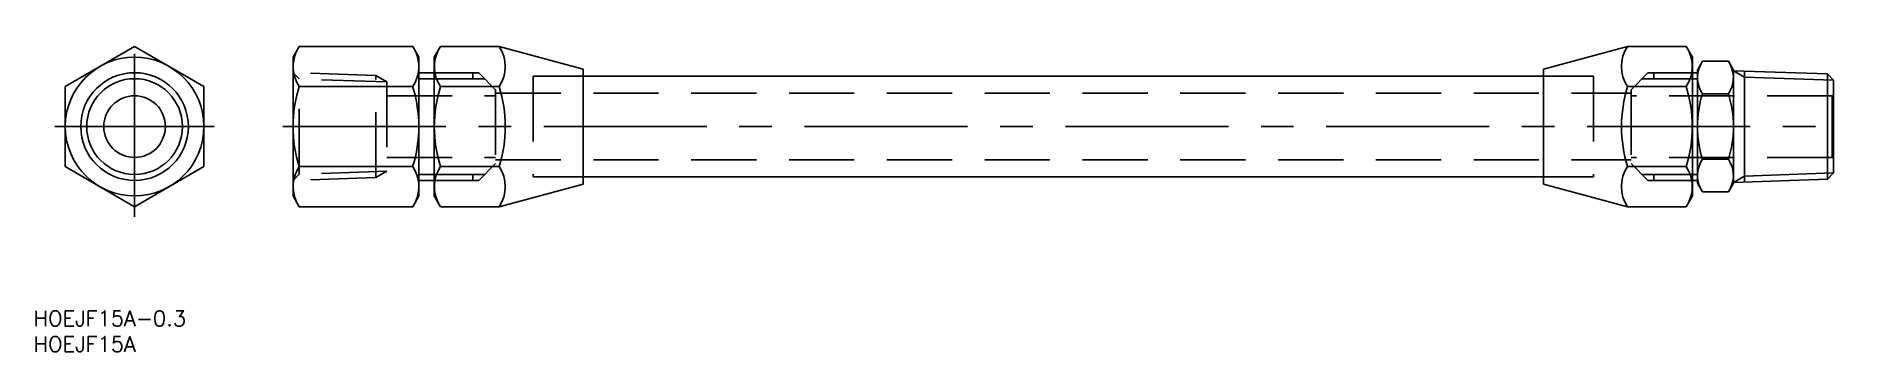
# Model space of a CAD drawing. Extents: x -19 to 333, y -44 to 18.
import ezdxf

# ---------------------------------------------------------------- set-up
doc = ezdxf.new("R2010")
doc.units = 0
doc.linetypes.add('CENTER', pattern=[50.8, 31.75, -6.35, 6.35, -6.35])
doc.linetypes.add('DASHED', pattern=[19.05, 12.7, -6.35])
doc.layers.get('0').update_dxf_attribs({"linetype": 'CONTINUOUS'})
doc.layers.add('CENTER', color=1, linetype='CONTINUOUS')
doc.styles.get("Standard").update_dxf_attribs({"font": 'txt.shx', "height": 3, "bigfont": 'bigfont.shx'})

msp = doc.modelspace()

# ---------------------------------------------------------------- linework, layer by layer
at = {"color": 7, "linetype": 'CONTINUOUS'}
for p, q in [((-13.5, 7.79), (0, 15.59)), ((13.5, 7.79), (0, 15.59)), ((30.87, 13.5), (32.07, 15.59)), ((32.07, 15.59), (54.16, 15.59)), ((55.37, 13.5), (54.16, 15.59)), ((58.37, 13.5), (59.57, 15.59)), ((59.57, 15.59), (70.98, 15.59)), ((87.37, 11.2), (70.98, 15.59)), ((274.37, 11.2), (290.76, 15.59)), ((302.16, 15.59), (290.76, 15.59)), ((303.37, 13.5), (302.16, 15.59)), ((30.87, 13.5), (30.87, -13.5)), ((55.37, 13.5), (55.37, -13.5)), ((58.37, 13.5), (58.37, -13.5)), ((87.37, 11.2), (87.37, -11.2)), ((274.37, 11.2), (274.37, -11.2)), ((303.37, 13.5), (303.37, -13.5)), ((304.37, 11), (305.35, 12.7)), ((304.37, 11), (304.37, -11)), ((310.38, 12.7), (305.35, 12.7)), ((311.37, 11), (310.38, 12.7)), ((311.37, 11), (311.37, -11)), ((329.66, 10.23), (311.37, 10.87)), ((313.51, 10.8), (313.51, -10.8)), ((-13.5, -7.79), (-13.5, 7.79)), ((13.5, -7.79), (13.5, 7.79)), ((32.07, 7.79), (54.16, 7.79)), ((55.37, 10.48), (58.37, 10.48)), ((59.57, 7.79), (70.98, 7.79)), ((87.37, 9.8), (274.37, 9.8)), ((302.16, 7.79), (290.76, 7.79)), ((304.37, 10.48), (303.37, 10.48)), ((329.66, 10.23), (329.66, -10.23)), ((330.87, 9.03), (329.66, 10.23)), ((330.87, 9.03), (330.87, -9.03)), ((310.38, 6.35), (305.35, 6.35)), ((310.38, -6.35), (305.35, -6.35)), ((-13.5, -7.79), (0, -15.59)), ((0, -15.59), (13.5, -7.79)), ((54.16, -7.79), (32.07, -7.79)), ((55.37, -10.48), (58.37, -10.48)), ((70.98, -7.79), (59.57, -7.79)), ((87.37, -9.8), (274.37, -9.8)), ((290.76, -7.79), (302.16, -7.79)), ((304.37, -10.48), (303.37, -10.48)), ((329.66, -10.23), (311.37, -10.87)), ((330.87, -9.03), (329.66, -10.23)), ((30.87, -13.5), (32.07, -15.59)), ((55.37, -13.5), (54.16, -15.59)), ((58.37, -13.5), (59.57, -15.59)), ((87.37, -11.2), (70.98, -15.59)), ((274.37, -11.2), (290.76, -15.59)), ((303.37, -13.5), (302.16, -15.59)), ((304.37, -11), (305.35, -12.7)), ((310.38, -12.7), (305.35, -12.7)), ((311.37, -11), (310.38, -12.7)), ((32.07, -15.59), (54.16, -15.59)), ((59.57, -15.59), (70.98, -15.59)), ((302.16, -15.59), (290.76, -15.59))]:
    msp.add_line(p, q, dxfattribs=at)
at = {"color": 3, "linetype": 'CONTINUOUS'}
for p, q in [((311.37, 10.87), (313.51, 9.64)), ((55.37, 9.32), (58.37, 9.32)), ((304.37, 9.32), (303.37, 9.32)), ((330.87, 9.03), (313.51, 9.64)), ((55.37, -9.32), (58.37, -9.32)), ((304.37, -9.32), (303.37, -9.32)), ((311.37, -10.87), (313.51, -9.64)), ((330.87, -9.03), (313.51, -9.64))]:
    msp.add_line(p, q, dxfattribs=at)
at = {"color": 3, "linetype": 'DASHED'}
for p, q in [((46.97, 9.92), (30.87, 10.48)), ((30.87, 10.48), (32.07, 9.27)), ((49.12, 8.68), (32.07, 9.27)), ((32.07, -9.27), (32.07, 9.27)), ((46.97, -9.92), (46.97, 9.92)), ((49.12, 8.68), (46.97, 9.92)), ((49.12, 8.68), (49.12, -8.68)), ((58.37, 10.48), (67.01, 10.48)), ((58.37, 9.32), (68.17, 9.32)), ((65.87, 10.48), (65.87, 9.32)), ((70.3, 7.18), (67.01, 10.48)), ((70.3, 7.18), (70.3, -7.18)), ((77.62, 9.8), (77.62, -9.8)), ((87.37, 9.8), (77.62, 9.8)), ((274.37, 9.8), (284.12, 9.8)), ((284.12, 9.8), (284.12, -9.8)), ((291.43, 7.18), (294.72, 10.48)), ((291.43, 7.18), (291.43, -7.18)), ((303.37, 9.32), (293.56, 9.32)), ((303.37, 10.48), (294.72, 10.48)), ((295.87, 10.48), (295.87, 9.32)), ((49.12, 6), (70.3, 6)), ((70.3, 6.5), (291.43, 6.5)), ((330.62, 6), (291.43, 6)), ((330.62, 6), (330.87, 6.25)), ((330.62, 6), (330.62, -6)), ((49.12, -6), (70.3, -6)), ((70.3, -6.5), (291.43, -6.5)), ((330.62, -6), (291.43, -6)), ((330.62, -6), (330.87, -6.25)), ((30.87, -10.48), (32.07, -9.27)), ((46.97, -9.92), (30.87, -10.48)), ((49.12, -8.68), (32.07, -9.27)), ((49.12, -8.68), (46.97, -9.92)), ((58.37, -9.32), (68.17, -9.32)), ((58.37, -10.48), (67.01, -10.48)), ((65.87, -10.48), (65.87, -9.32)), ((70.3, -7.18), (67.01, -10.48)), ((87.37, -9.8), (77.62, -9.8)), ((274.37, -9.8), (284.12, -9.8)), ((291.43, -7.18), (294.72, -10.48)), ((303.37, -9.32), (293.56, -9.32)), ((303.37, -10.48), (294.72, -10.48)), ((295.87, -10.48), (295.87, -9.32))]:
    msp.add_line(p, q, dxfattribs=at)
at = {"color": 7, "linetype": 'CONTINUOUS'}
for radius in [13.5, 10.48, 6]:
    msp.add_circle((0, 0), radius, dxfattribs=at)
at = {"color": 3, "linetype": 'CONTINUOUS'}
msp.add_circle((0, 0), 9.32, dxfattribs=at)
at = {"color": 7, "linetype": 'CONTINUOUS'}
for centre, radius, start, end in [((37.77, 11.69), 6.9, 154.3842, 214.3842), ((48.47, 11.69), 6.9, 325.6158, 25.6158), ((65.27, 11.69), 6.9, 154.3842, 214.3842), ((65.28, 11.69), 6.9, 325.6158, 34.3842), ((296.45, 11.69), 6.9, 145.6158, 214.3842), ((296.47, 11.69), 6.9, 325.6158, 25.6158), ((309.99, 9.53), 5.62, 154.3842, 214.3842), ((305.74, 9.53), 5.62, 325.6158, 25.6158), ((56.66, 0), 25.79, 162.412, 197.588), ((29.57, 0), 25.79, 342.412, 17.588), ((84.16, 0), 25.79, 162.412, 197.588), ((46.39, 0), 25.79, 342.412, 17.588), ((315.35, 0), 25.79, 162.412, 197.588), ((277.57, 0), 25.79, 342.412, 17.588), ((325.38, 0), 21.02, 162.412, 197.588), ((290.35, 0), 21.02, 342.412, 17.588), ((309.99, -9.53), 5.62, 145.6158, 205.6158), ((305.74, -9.53), 5.62, 334.3842, 34.3842), ((37.77, -11.69), 6.9, 145.6158, 205.6158), ((48.47, -11.69), 6.9, 334.3842, 34.3842), ((65.27, -11.69), 6.9, 145.6158, 205.6158), ((65.28, -11.69), 6.9, 325.6158, 34.3842), ((296.45, -11.69), 6.9, 145.6158, 214.3842), ((296.47, -11.69), 6.9, 334.3842, 34.3842)]:
    msp.add_arc(centre, radius, start, end, dxfattribs=at)
at = {"layer": 'CENTER', "color": 1, "linetype": 'CENTER'}
for p, q in [((0, -17.59), (0, 17.59)), ((-15.5, 0), (15.5, 0)), ((28.87, 0), (332.87, 0))]:
    msp.add_line(p, q, dxfattribs=at)

# ---------------------------------------------------------------- texts
at = {"color": 7, "linetype": 'CONTINUOUS'}
for s, p in [('HOEJF15A-0.3', (-19.68, -38.83)), ('HOEJF15A', (-19.68, -43.83))]:
    msp.add_text(s, height=3, dxfattribs=at).set_placement(p)

doc.saveas('drawing.dxf')
